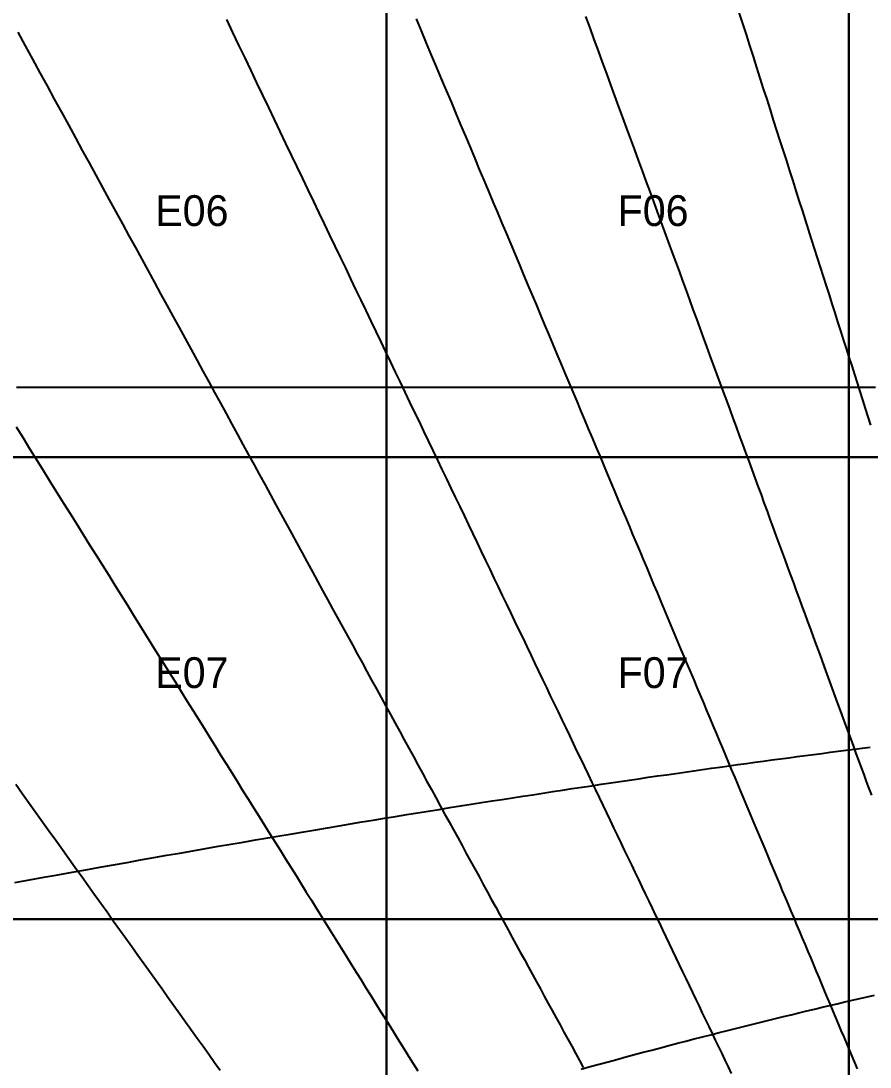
# Model space of a CAD drawing. Header units: millimetres. Extents: x -7250 to 7250, y -7250 to 7250.
# Drawn here: x -3411 to -1759, y 612 to 2650 of the extents above; entities that cross this region are included whole.
import ezdxf

# ---------------------------------------------------------------- set-up
doc = ezdxf.new("R2010")
doc.units = ezdxf.units.MM
for name, color, linetype in [('CUT', 1, 'Continuous'), ('DECL', 30, 'Continuous'), ('HOUR', 7, 'Continuous'), ('HOUR15', 9, 'Continuous'), ('HOUR30', 8, 'Continuous'), ('ID', 3, 'Continuous')]:
    doc.layers.add(name, color=color, linetype=linetype)

msp = doc.modelspace()

# ---------------------------------------------------------------- linework, layer by layer
at = {"layer": 'CUT'}
for points in [[(-3600, 2700), (-2700, 2700), (-2700, 1800), (-3600, 1800), (-3600, 2700)], [(-2700, 2700), (-1800, 2700), (-1800, 1800), (-2700, 1800), (-2700, 2700)], [(-1800, 2700), (-900, 2700), (-900, 1800), (-1800, 1800), (-1800, 2700)], [(-3600, 1800), (-2700, 1800), (-2700, 900), (-3600, 900), (-3600, 1800)], [(-2700, 1800), (-1800, 1800), (-1800, 900), (-2700, 900), (-2700, 1800)], [(-1800, 1800), (-900, 1800), (-900, 900), (-1800, 900), (-1800, 1800)], [(-3600, 900), (-2700, 900), (-2700, 0), (-3600, 0), (-3600, 900)], [(-2700, 900), (-1800, 900), (-1800, 0), (-2700, 0), (-2700, 900)], [(-1800, 900), (-900, 900), (-900, 0), (-1800, 0), (-1800, 900)]]:
    msp.add_lwpolyline(points, close=True, dxfattribs=at)
for radius in [7250, 6350]:
    msp.add_circle((0, 0), radius, dxfattribs=at)
at = {"layer": 'DECL'}
for points in [[(-3419.8, 1935.9), (-3389.5, 1935.9), (-3359.5, 1935.9), (-3329.8, 1935.9), (-3300.4, 1935.9), (-3271.3, 1935.9), (-3242.6, 1935.9), (-3214.1, 1935.9), (-3185.9, 1935.9), (-3157.9, 1935.9), (-3130.3, 1935.9), (-3102.9, 1935.9), (-3075.8, 1935.9), (-3049, 1935.9), (-3022.4, 1935.9), (-2996, 1935.9), (-2970, 1935.9), (-2944.1, 1935.9), (-2918.5, 1935.9), (-2893.1, 1935.9), (-2868, 1935.9), (-2843.1, 1935.9), (-2818.4, 1935.9), (-2793.9, 1935.9), (-2769.6, 1935.9), (-2745.6, 1935.9), (-2721.7, 1935.9), (-2698.1, 1935.9), (-2674.6, 1935.9), (-2651.4, 1935.9), (-2628.3, 1935.9), (-2605.5, 1935.9), (-2582.8, 1935.9), (-2560.3, 1935.9), (-2538, 1935.9), (-2515.8, 1935.9), (-2493.9, 1935.9), (-2472.1, 1935.9), (-2450.5, 1935.9), (-2429, 1935.9), (-2407.7, 1935.9), (-2386.6, 1935.9), (-2365.6, 1935.9), (-2344.8, 1935.9), (-2324.1, 1935.9), (-2303.6, 1935.9), (-2283.2, 1935.9), (-2263, 1935.9), (-2243, 1935.9), (-2223, 1935.9), (-2203.2, 1935.9), (-2183.6, 1935.9), (-2164, 1935.9), (-2144.6, 1935.9), (-2125.4, 1935.9), (-2106.3, 1935.9), (-2087.2, 1935.9), (-2068.4, 1935.9), (-2049.6, 1935.9), (-2031, 1935.9), (-2012.4, 1935.9), (-1994, 1935.9), (-1975.8, 1935.9), (-1957.6, 1935.9), (-1939.5, 1935.9), (-1921.6, 1935.9), (-1903.7, 1935.9), (-1886, 1935.9), (-1868.4, 1935.9), (-1850.8, 1935.9), (-1833.4, 1935.9), (-1816.1, 1935.9), (-1798.8, 1935.9), (-1781.7, 1935.9), (-1764.7, 1935.9), (-1747.7, 1935.9)], [(-3423.2, 971), (-3395, 976.2), (-3367, 981.3), (-3339.3, 986.3), (-3311.8, 991.3), (-3284.7, 996.1), (-3257.8, 1001), (-3231.2, 1005.7), (-3204.8, 1010.4), (-3178.7, 1015.1), (-3152.8, 1019.7), (-3127.2, 1024.2), (-3101.9, 1028.6), (-3076.7, 1033), (-3051.8, 1037.4), (-3027.1, 1041.7), (-3002.7, 1045.9), (-2978.5, 1050.1), (-2954.5, 1054.2), (-2930.7, 1058.3), (-2907.1, 1062.3), (-2883.7, 1066.3), (-2860.5, 1070.2), (-2837.5, 1074.1), (-2814.7, 1077.9), (-2792.2, 1081.7), (-2769.8, 1085.4), (-2747.5, 1089.1), (-2725.5, 1092.7), (-2703.7, 1096.3), (-2682, 1099.9), (-2660.5, 1103.4), (-2639.2, 1106.8), (-2618, 1110.3), (-2597, 1113.6), (-2576.2, 1117), (-2555.5, 1120.3), (-2535, 1123.5), (-2514.6, 1126.8), (-2494.4, 1130), (-2474.4, 1133.1), (-2454.5, 1136.2), (-2434.7, 1139.3), (-2415.1, 1142.3), (-2395.7, 1145.3), (-2376.3, 1148.3), (-2357.1, 1151.2), (-2338.1, 1154.1), (-2319.2, 1157), (-2300.4, 1159.8), (-2281.7, 1162.6), (-2263.2, 1165.3), (-2244.8, 1168.1), (-2226.5, 1170.8), (-2208.3, 1173.4), (-2190.3, 1176.1), (-2172.4, 1178.7), (-2154.6, 1181.2), (-2136.9, 1183.8), (-2119.3, 1186.3), (-2101.8, 1188.8), (-2084.5, 1191.2), (-2067.2, 1193.7), (-2050.1, 1196.1), (-2033, 1198.4), (-2016.1, 1200.8), (-1999.3, 1203.1), (-1982.5, 1205.4), (-1965.9, 1207.7), (-1949.4, 1209.9), (-1932.9, 1212.1), (-1916.6, 1214.3), (-1900.4, 1216.5), (-1884.2, 1218.6), (-1868.1, 1220.7), (-1852.2, 1222.8), (-1836.3, 1224.9), (-1820.5, 1226.9), (-1804.7, 1229), (-1789.1, 1231), (-1773.6, 1232.9), (-1758.1, 1234.9)], [(-2321.1, 607.7), (-2303.5, 612.6), (-2286, 617.3), (-2268.6, 622.1), (-2251.3, 626.7), (-2234.1, 631.3), (-2217.1, 635.9), (-2200.1, 640.4), (-2183.3, 644.9), (-2166.6, 649.3), (-2149.9, 653.7), (-2133.4, 658), (-2117, 662.3), (-2100.7, 666.5), (-2084.4, 670.7), (-2068.3, 674.8), (-2052.3, 678.9), (-2036.3, 682.9), (-2020.5, 686.9), (-2004.7, 690.9), (-1989.1, 694.8), (-1973.5, 698.6), (-1958, 702.5), (-1942.6, 706.2), (-1927.3, 710), (-1912.1, 713.7), (-1896.9, 717.4), (-1881.9, 721), (-1866.9, 724.6), (-1852, 728.1), (-1837.2, 731.6), (-1822.4, 735.1), (-1807.7, 738.5), (-1793.2, 741.9), (-1778.6, 745.2), (-1764.2, 748.6), (-1749.8, 751.8)]]:
    msp.add_lwpolyline(points, dxfattribs=at)
at = {"layer": 'HOUR'}
msp.add_lwpolyline([(-3011.5, 2652.2), (-2999.5, 2627), (-2987.6, 2602.2), (-2975.8, 2577.5), (-2964.1, 2553.1), (-2952.5, 2528.9), (-2941, 2504.9), (-2929.6, 2481.1), (-2918.3, 2457.5), (-2907.2, 2434.2), (-2896.1, 2411), (-2885.1, 2388), (-2874.1, 2365.2), (-2863.3, 2342.6), (-2852.6, 2320.2), (-2842, 2298), (-2831.4, 2276), (-2820.9, 2254.1), (-2810.6, 2232.4), (-2800.3, 2210.9), (-2790, 2189.6), (-2779.9, 2168.4), (-2769.8, 2147.4), (-2759.8, 2126.5), (-2749.9, 2105.8), (-2740.1, 2085.3), (-2730.3, 2064.9), (-2720.7, 2044.7), (-2711, 2024.6), (-2701.5, 2004.6), (-2692, 1984.8), (-2682.6, 1965.2), (-2673.2, 1945.6), (-2664, 1926.3), (-2654.7, 1907), (-2645.6, 1887.9), (-2636.5, 1868.9), (-2627.5, 1850.1), (-2618.5, 1831.3), (-2609.6, 1812.7), (-2600.7, 1794.2), (-2591.9, 1775.9), (-2583.2, 1757.6), (-2574.5, 1739.5), (-2565.9, 1721.5), (-2557.3, 1703.6), (-2548.8, 1685.8), (-2540.3, 1668.1), (-2531.9, 1650.5), (-2523.6, 1633.1), (-2515.3, 1615.7), (-2507, 1598.4), (-2498.8, 1581.3), (-2490.6, 1564.2), (-2482.5, 1547.3), (-2474.4, 1530.4), (-2466.4, 1513.6), (-2458.4, 1497), (-2450.5, 1480.4), (-2442.6, 1463.9), (-2434.7, 1447.5), (-2426.9, 1431.2), (-2419.1, 1415), (-2411.4, 1398.8), (-2403.7, 1382.8), (-2396.1, 1366.8), (-2388.5, 1350.9), (-2380.9, 1335.1), (-2373.4, 1319.4), (-2365.9, 1303.8), (-2358.4, 1288.2), (-2351, 1272.7), (-2343.6, 1257.3), (-2336.3, 1241.9), (-2329, 1226.7), (-2321.7, 1211.5), (-2314.5, 1196.3), (-2307.2, 1181.3), (-2300.1, 1166.3), (-2292.9, 1151.4), (-2285.8, 1136.5), (-2278.7, 1121.7), (-2271.7, 1107), (-2264.6, 1092.3), (-2257.7, 1077.7), (-2250.7, 1063.2), (-2243.8, 1048.7), (-2236.9, 1034.3), (-2230, 1019.9), (-2223.1, 1005.6), (-2216.3, 991.3), (-2209.5, 977.2), (-2202.7, 963), (-2196, 948.9), (-2189.3, 934.9), (-2182.6, 920.9), (-2175.9, 907), (-2169.3, 893.1), (-2162.7, 879.3), (-2156.1, 865.5), (-2149.5, 851.8), (-2142.9, 838.1), (-2136.4, 824.5), (-2129.9, 810.9), (-2123.4, 797.4), (-2117, 783.9), (-2110.5, 770.4), (-2104.1, 757), (-2097.7, 743.6), (-2091.3, 730.3), (-2085, 717), (-2078.6, 703.8), (-2072.3, 690.6), (-2066, 677.4), (-2059.7, 664.3), (-2053.4, 651.2), (-2047.2, 638.2), (-2041, 625.2), (-2034.8, 612.2), (-2028.6, 599.2)], dxfattribs=at)
at = {"layer": 'HOUR15'}
for points in [[(-2642.2, 2653.7), (-2632.2, 2629.9), (-2622.4, 2606.4), (-2612.6, 2583), (-2602.8, 2559.9), (-2593.2, 2537), (-2583.7, 2514.2), (-2574.2, 2491.7), (-2564.8, 2469.3), (-2555.5, 2447.1), (-2546.3, 2425.2), (-2537.1, 2403.4), (-2528.1, 2381.7), (-2519.1, 2360.3), (-2510.1, 2339), (-2501.3, 2317.9), (-2492.5, 2296.9), (-2483.7, 2276.1), (-2475.1, 2255.5), (-2466.5, 2235), (-2458, 2214.7), (-2449.5, 2194.5), (-2441.1, 2174.5), (-2432.8, 2154.6), (-2424.5, 2134.9), (-2416.3, 2115.3), (-2408.1, 2095.9), (-2400, 2076.6), (-2391.9, 2057.4), (-2384, 2038.3), (-2376, 2019.4), (-2368.1, 2000.7), (-2360.3, 1982), (-2352.5, 1963.5), (-2344.8, 1945.1), (-2337.1, 1926.8), (-2329.5, 1908.7), (-2322, 1890.6), (-2314.4, 1872.7), (-2307, 1854.9), (-2299.5, 1837.2), (-2292.1, 1819.6), (-2284.8, 1802.1), (-2277.5, 1784.7), (-2270.3, 1767.5), (-2263.1, 1750.3), (-2255.9, 1733.3), (-2248.8, 1716.3), (-2241.7, 1699.4), (-2234.7, 1682.7), (-2227.7, 1666), (-2220.7, 1649.4), (-2213.8, 1633), (-2206.9, 1616.6), (-2200.1, 1600.3), (-2193.3, 1584.1), (-2186.5, 1568), (-2179.8, 1551.9), (-2173.1, 1536), (-2166.5, 1520.1), (-2159.8, 1504.4), (-2153.2, 1488.7), (-2146.7, 1473), (-2140.2, 1457.5), (-2133.7, 1442), (-2127.2, 1426.7), (-2120.8, 1411.4), (-2114.4, 1396.1), (-2108, 1381), (-2101.7, 1365.9), (-2095.4, 1350.9), (-2089.1, 1335.9), (-2082.9, 1321), (-2076.7, 1306.2), (-2070.5, 1291.5), (-2064.3, 1276.8), (-2058.2, 1262.2), (-2052.1, 1247.6), (-2046, 1233.2), (-2040, 1218.7), (-2033.9, 1204.4), (-2027.9, 1190.1), (-2022, 1175.8), (-2016, 1161.7), (-2010.1, 1147.5), (-2004.2, 1133.5), (-1998.3, 1119.4), (-1992.4, 1105.5), (-1986.6, 1091.6), (-1980.8, 1077.7), (-1975, 1063.9), (-1969.2, 1050.2), (-1963.5, 1036.5), (-1957.7, 1022.8), (-1952, 1009.2), (-1946.3, 995.7), (-1940.7, 982.2), (-1935, 968.7), (-1929.4, 955.3), (-1923.8, 941.9), (-1918.2, 928.6), (-1912.6, 915.3), (-1907.1, 902.1), (-1901.5, 888.9), (-1896, 875.8), (-1890.5, 862.6), (-1885, 849.6), (-1879.6, 836.5), (-1874.1, 823.6), (-1868.7, 810.6), (-1863.2, 797.7), (-1857.8, 784.8), (-1852.4, 772), (-1847.1, 759.2), (-1841.7, 746.4), (-1836.4, 733.6), (-1831, 720.9), (-1825.7, 708.3), (-1820.4, 695.6), (-1815.1, 683), (-1809.8, 670.4), (-1804.6, 657.9), (-1799.3, 645.4), (-1794.1, 632.9), (-1788.9, 620.4), (-1783.6, 608)], [(-2013.7, 2666.2), (-2006.8, 2644.5), (-1999.9, 2622.9), (-1993, 2601.4), (-1986.3, 2580.2), (-1979.6, 2559.1), (-1972.9, 2538.2), (-1966.3, 2517.4), (-1959.7, 2496.9), (-1953.2, 2476.5), (-1946.8, 2456.2), (-1940.4, 2436.1), (-1934, 2416.2), (-1927.7, 2396.4), (-1921.4, 2376.7), (-1915.2, 2357.2), (-1909.1, 2337.9), (-1902.9, 2318.7), (-1896.9, 2299.6), (-1890.8, 2280.6), (-1884.8, 2261.8), (-1878.9, 2243.2), (-1873, 2224.6), (-1867.1, 2206.2), (-1861.3, 2187.9), (-1855.5, 2169.8), (-1849.8, 2151.8), (-1844, 2133.8), (-1838.4, 2116), (-1832.7, 2098.4), (-1827.1, 2080.8), (-1821.6, 2063.4), (-1816.1, 2046), (-1810.6, 2028.8), (-1805.1, 2011.7), (-1799.7, 1994.7), (-1794.3, 1977.8), (-1789, 1961), (-1783.6, 1944.3), (-1778.3, 1927.7), (-1773.1, 1911.1), (-1767.9, 1894.7), (-1762.7, 1878.4), (-1757.5, 1862.2)], [(-3417.6, 2627.5), (-3403.1, 2601), (-3388.7, 2574.7), (-3374.5, 2548.6), (-3360.5, 2522.9), (-3346.5, 2497.3), (-3332.7, 2472), (-3319, 2446.9), (-3305.4, 2422.1), (-3292, 2397.4), (-3278.7, 2373), (-3265.5, 2348.8), (-3252.4, 2324.9), (-3239.4, 2301.1), (-3226.5, 2277.5), (-3213.8, 2254.1), (-3201.1, 2231), (-3188.6, 2208), (-3176.2, 2185.2), (-3163.8, 2162.6), (-3151.6, 2140.2), (-3139.5, 2118), (-3127.4, 2095.9), (-3115.5, 2074.1), (-3103.6, 2052.4), (-3091.9, 2030.8), (-3080.2, 2009.4), (-3068.6, 1988.2), (-3057.2, 1967.2), (-3045.8, 1946.3), (-3034.4, 1925.6), (-3023.2, 1905), (-3012.1, 1884.6), (-3001, 1864.3), (-2990, 1844.2), (-2979.1, 1824.2), (-2968.3, 1804.4), (-2957.5, 1784.7), (-2946.8, 1765.1), (-2936.2, 1745.7), (-2925.7, 1726.4), (-2915.2, 1707.2), (-2904.9, 1688.2), (-2894.5, 1669.3), (-2884.3, 1650.5), (-2874.1, 1631.9), (-2864, 1613.3), (-2853.9, 1594.9), (-2843.9, 1576.6), (-2834, 1558.4), (-2824.1, 1540.3), (-2814.3, 1522.4), (-2804.6, 1504.5), (-2794.9, 1486.8), (-2785.3, 1469.1), (-2775.7, 1451.6), (-2766.2, 1434.2), (-2756.7, 1416.9), (-2747.3, 1399.6), (-2738, 1382.5), (-2728.7, 1365.5), (-2719.5, 1348.5), (-2710.3, 1331.7), (-2701.1, 1315), (-2692, 1298.3), (-2683, 1281.8), (-2674, 1265.3), (-2665.1, 1248.9), (-2656.2, 1232.6), (-2647.3, 1216.4), (-2638.5, 1200.3), (-2629.8, 1184.2), (-2621, 1168.2), (-2612.4, 1152.4), (-2603.7, 1136.6), (-2595.2, 1120.8), (-2586.6, 1105.2), (-2578.1, 1089.6), (-2569.6, 1074.1), (-2561.2, 1058.7), (-2552.8, 1043.3), (-2544.5, 1028), (-2536.2, 1012.8), (-2527.9, 997.6), (-2519.7, 982.6), (-2511.5, 967.5), (-2503.3, 952.6), (-2495.2, 937.7), (-2487.1, 922.9), (-2479.1, 908.1), (-2471, 893.4), (-2463, 878.8), (-2455.1, 864.2), (-2447.2, 849.7), (-2439.3, 835.3), (-2431.4, 820.9), (-2423.6, 806.5), (-2415.8, 792.2), (-2408, 778), (-2400.3, 763.8), (-2392.6, 749.7), (-2384.9, 735.6), (-2377.2, 721.6), (-2369.6, 707.6), (-2362, 693.7), (-2354.4, 679.8), (-2346.9, 666), (-2339.3, 652.2), (-2331.9, 638.5), (-2324.4, 624.8), (-2316.9, 611.1)], [(-3421.4, 1162.6), (-3408.2, 1144.1), (-3395.1, 1125.8), (-3382.1, 1107.5), (-3369.1, 1089.4), (-3356.2, 1071.3), (-3343.4, 1053.4), (-3330.7, 1035.6), (-3318.1, 1017.9), (-3305.5, 1000.3), (-3293, 982.8), (-3280.5, 965.4), (-3268.2, 948.1), (-3255.9, 930.9), (-3243.7, 913.8), (-3231.5, 896.8), (-3219.4, 879.9), (-3207.4, 863), (-3195.5, 846.3), (-3183.6, 829.7), (-3171.8, 813.1), (-3160, 796.6), (-3148.3, 780.3), (-3136.7, 764), (-3125.1, 747.7), (-3113.5, 731.6), (-3102.1, 715.6), (-3090.7, 699.6), (-3079.3, 683.7), (-3068, 667.9), (-3056.8, 652.1), (-3045.6, 636.5), (-3034.4, 620.9), (-3023.4, 605.4)]]:
    msp.add_lwpolyline(points, dxfattribs=at)
at = {"layer": 'HOUR30'}
for points in [[(-2312.5, 2658.4), (-2304.2, 2635.8), (-2295.9, 2613.3), (-2287.8, 2591), (-2279.7, 2568.9), (-2271.6, 2547), (-2263.7, 2525.3), (-2255.8, 2503.8), (-2247.9, 2482.4), (-2240.2, 2461.2), (-2232.4, 2440.2), (-2224.8, 2419.3), (-2217.2, 2398.6), (-2209.7, 2378.1), (-2202.2, 2357.7), (-2194.8, 2337.5), (-2187.4, 2317.4), (-2180.1, 2297.5), (-2172.9, 2277.7), (-2165.7, 2258.1), (-2158.5, 2238.6), (-2151.4, 2219.2), (-2144.4, 2200), (-2137.4, 2181), (-2130.4, 2162), (-2123.5, 2143.3), (-2116.7, 2124.6), (-2109.9, 2106), (-2103.2, 2087.6), (-2096.4, 2069.3), (-2089.8, 2051.2), (-2083.2, 2033.1), (-2076.6, 2015.2), (-2070.1, 1997.4), (-2063.6, 1979.7), (-2057.1, 1962.1), (-2050.7, 1944.6), (-2044.3, 1927.3), (-2038, 1910), (-2031.7, 1892.9), (-2025.5, 1875.8), (-2019.3, 1858.9), (-2013.1, 1842), (-2006.9, 1825.3), (-2000.8, 1808.7), (-1994.8, 1792.1), (-1988.7, 1775.7), (-1982.7, 1759.3), (-1976.8, 1743.1), (-1970.8, 1726.9), (-1965, 1710.8), (-1959.1, 1694.8), (-1953.3, 1678.9), (-1947.5, 1663.1), (-1941.7, 1647.4), (-1935.9, 1631.7), (-1930.2, 1616.1), (-1924.5, 1600.6), (-1918.9, 1585.2), (-1913.3, 1569.9), (-1907.7, 1554.7), (-1902.1, 1539.5), (-1896.6, 1524.4), (-1891.1, 1509.3), (-1885.6, 1494.4), (-1880.1, 1479.5), (-1874.7, 1464.7), (-1869.3, 1449.9), (-1863.9, 1435.3), (-1858.5, 1420.7), (-1853.2, 1406.1), (-1847.9, 1391.6), (-1842.6, 1377.2), (-1837.3, 1362.9), (-1832.1, 1348.6), (-1826.9, 1334.4), (-1821.7, 1320.2), (-1816.5, 1306.1), (-1811.4, 1292), (-1806.2, 1278), (-1801.1, 1264.1), (-1796, 1250.2), (-1791, 1236.4), (-1785.9, 1222.6), (-1780.9, 1208.9), (-1775.9, 1195.3), (-1770.9, 1181.7), (-1765.9, 1168.1), (-1761, 1154.6), (-1756, 1141.1)], [(-3420.7, 1858.7), (-3407.2, 1837.1), (-3393.8, 1815.6), (-3380.5, 1794.2), (-3367.3, 1773), (-3354.2, 1752), (-3341.2, 1731.2), (-3328.3, 1710.4), (-3315.5, 1689.9), (-3302.8, 1669.5), (-3290.1, 1649.2), (-3277.6, 1629.1), (-3265.2, 1609.1), (-3252.8, 1589.3), (-3240.5, 1569.6), (-3228.3, 1550.1), (-3216.2, 1530.6), (-3204.2, 1511.3), (-3192.3, 1492.2), (-3180.4, 1473.1), (-3168.6, 1454.2), (-3156.9, 1435.4), (-3145.3, 1416.8), (-3133.7, 1398.2), (-3122.2, 1379.8), (-3110.8, 1361.5), (-3099.5, 1343.3), (-3088.2, 1325.2), (-3077, 1307.2), (-3065.9, 1289.4), (-3054.8, 1271.6), (-3043.8, 1253.9), (-3032.9, 1236.4), (-3022, 1218.9), (-3011.2, 1201.6), (-3000.4, 1184.3), (-2989.7, 1167.2), (-2979.1, 1150.1), (-2968.5, 1133.2), (-2958, 1116.3), (-2947.6, 1099.6), (-2937.2, 1082.9), (-2926.8, 1066.3), (-2916.6, 1049.8), (-2906.3, 1033.4), (-2896.1, 1017), (-2886, 1000.8), (-2875.9, 984.6), (-2865.9, 968.5), (-2856, 952.5), (-2846, 936.6), (-2836.2, 920.8), (-2826.3, 905), (-2816.5, 889.3), (-2806.8, 873.7), (-2797.1, 858.1), (-2787.5, 842.7), (-2777.9, 827.3), (-2768.3, 811.9), (-2758.8, 796.7), (-2749.3, 781.5), (-2739.9, 766.3), (-2730.5, 751.3), (-2721.2, 736.3), (-2711.9, 721.3), (-2702.6, 706.5), (-2693.4, 691.7), (-2684.2, 676.9), (-2675, 662.2), (-2665.9, 647.6), (-2656.8, 633), (-2647.8, 618.5), (-2638.8, 604.1)]]:
    msp.add_lwpolyline(points, dxfattribs=at)

# ---------------------------------------------------------------- texts
at = {"layer": 'ID'}
for s, p in [('E06', (-3150, 2250)), ('F06', (-2250, 2250)), ('E07', (-3150, 1350)), ('F07', (-2250, 1350))]:
    msp.add_text(s, height=60, dxfattribs=at).set_placement(p)

doc.saveas('drawing.dxf')
